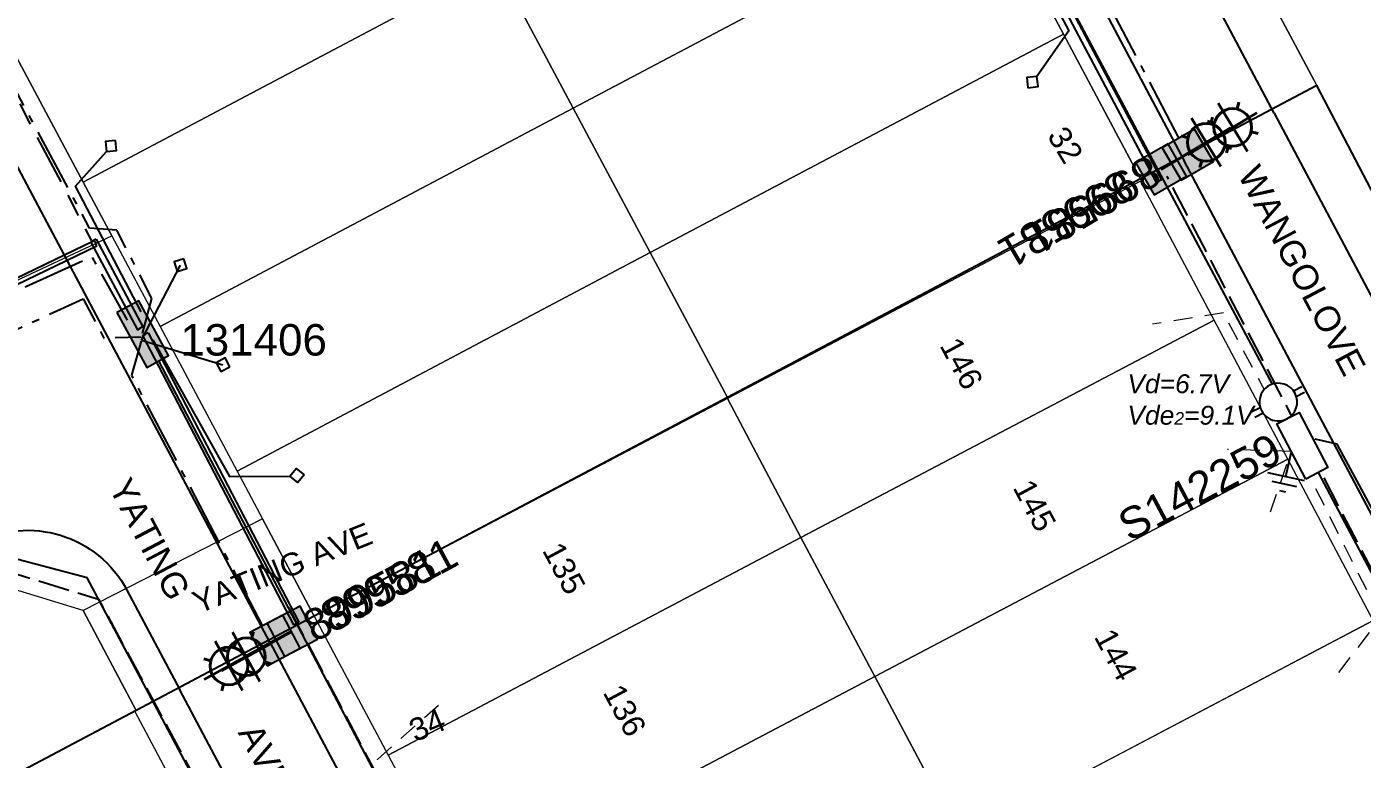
# Model space of a CAD drawing. Header units: metres. Extents: x 303173 to 305738, y 6269065 to 6269981.
# Drawn here: x 303763.8 to 303869.9, y 6269719.4 to 6269777.6 of the extents above; entities that cross this region are included whole.
import ezdxf
from ezdxf.enums import TextEntityAlignment as Align

# ---------------------------------------------------------------- set-up
doc = ezdxf.new("R2010")
doc.units = ezdxf.units.M
for name, pattern in [('Cable Exist UG', [8.2, 4, -1.2, 1.8, -1.2]), ('Dash', [5, 3, -2]), ('IE Trench LV', [6.5, 5, -1.5]), ('IECLPROMCNT', [14.8, 10, -1.8, 1.2, -1.8])]:
    doc.linetypes.add(name, pattern=pattern)
doc.layers.add('_User kerb', color=7, linetype='Continuous', transparency=0.4)
for name, color, linetype in [('_User_LV_Exist', 7, 'Continuous'), ('_User_service', 7, 'Continuous'), ('_User_SL_COLUMN', 7, 'Continuous'), ('Equip_LV_NEW', 7, 'Continuous'), ('Equip_SP_SL_EXT', 7, 'Continuous'), ('Mains_LV_NEW_T84', 7, 'Continuous'), ('Mains_SL_NEW_R6', 7, 'Continuous'), ('Notes', 7, 'Continuous'), ('Notes_LV_MISC', 7, 'Continuous'), ('Services_SP_EXT', 7, 'Continuous'), ('SupportsUG_SP_LV_EXT', 7, 'Continuous'), ('SupportsUG_SP_LV_NEW', 7, 'Continuous'), ('SupportsUG_SP_LV_SL_EXT', 7, 'Continuous'), ('SupportsUG_SP_LV_SL_NEW', 7, 'Continuous'), ('Trench_SP_NEW', 7, 'Continuous'), ('UG_Details_SP_MISC', 7, 'Continuous')]:
    doc.layers.add(name, color=color, linetype=linetype)
doc.layers.add('Cadastre Developer_SP_NEW', color=7, linetype='Continuous', lineweight=5)
doc.layers.add('Cadastre Land Parcels_SP_EXT', color=7, linetype='Continuous', lineweight=5, transparency=0.7)
doc.layers.add('Cadastre Roads_SP_EXT', color=7, linetype='Continuous', lineweight=5, transparency=0.7)
doc.layers.add('Features_HIDE', color=7, linetype='Continuous', plot=False)
doc.styles.add('COLUMN_LABEL', font='arial.ttf')
doc.styles.add('iecARIAL', font='arial.ttf', dxfattribs={"height": 2})
doc.styles.add('LotNum', font='isocp.shx', dxfattribs={"height": 1.8})
doc.styles.add('POLE_LABEL', font='arial.ttf')
doc.styles.get("Standard").update_dxf_attribs({"font": 'arial.ttf'})
doc.linetypes.add('Cable 4', pattern='A,5.25,-0.1,["o",Standard,S=2,R=0,X=1.2,Y=-0.7],-4', length=9.35)
doc.linetypes.add('Cable New UG', pattern='A,7,-0.25,["x",Standard,S=2,R=0,X=0.2,Y=-0.8],-2.1', length=9.35)

# ---------------------------------------------------------------- blocks, each defined once
blk = doc.blocks.new('*U110')
at = {"lineweight": 40}
for p, q in [((0, 0), (-0.34, -2.67)), ((-0.24, -1.92), (-0.8, -6.38)), ((-1.79, -2.52), (-1.44, -2.97)), ((1.11, -2.89), (0.66, -3.23)), ((1.71, -4.43), (-2.75, -3.87)), ((-2.15, -5.42), (-1.71, -5.07)), ((0.74, -5.78), (0.4, -5.34))]:
    blk.add_line(p, q, dxfattribs=at)
blk.add_circle((-0.52, -4.15), 1.5, dxfattribs=at)
at = {"style": 'iecARIAL', "flags": 8}
blk.add_attdef('ASSET_NUM', (1.5, 1.5), '', height=2.5, dxfattribs=at)
for tag, p, height, flags in [('CONSTRUCTED_VOLTAGE', (0.98, -0.65), 0.2, 9), ('CONTROL_TYPE', (0.98, -0.85), 0.2, 9), ('LANTERN_PURPOSE', (0.98, -1.05), 0.2, 9), ('LANTERN_TYPE', (0.98, -1.25), 0.2, 9), ('LNUMBER', (2.18, -3.25), 2.5, 8), ('OPERATING_VOLTAGE', (0.98, -1.65), 0.2, 9), ('ORIENTATION', (0.98, -1.85), 0.2, 9), ('OWNED_BY', (0.98, -2.05), 0.2, 9), ('STATE', (0.98, -2.25), 0.2, 9), ('NO_PHASES', (0.98, -1.45), 0.2, 9), ('USAGE', (0.98, -2.45), 0.2, 9), ('CEXIST', (0.98, -2.65), 0.2, 9), ('CNEW', (0.98, -2.85), 0.2, 9), ('CNUMBER', (0.98, -3.05), 0.2, 9), ('CREMOVE', (0.98, -3.25), 0.2, 9), ('CREPLACE', (0.98, -3.45), 0.2, 9), ('LKINGHEIGHT', (0.98, -3.65), 0.2, 9), ('LBRACKET', (0.98, -3.85), 0.2, 9), ('LBRACKETVOCAB', (0.98, -4.05), 0.2, 9), ('LCATEGORY', (0.98, -4.25), 0.2, 9), ('LCHARGE1', (0.98, -4.45), 0.2, 9), ('LCHARGE1PERCENT', (0.98, -4.65), 0.2, 9), ('LCHARGE2', (0.98, -4.85), 0.2, 9), ('LCHARGE2PERCENT', (0.98, -5.05), 0.2, 9), ('LCHARGE3', (0.98, -5.25), 0.2, 9), ('LCHARGE3PERCENT', (0.98, -5.45), 0.2, 9), ('LEXIST', (0.98, -5.65), 0.2, 9), ('LLAMP', (0.98, -5.85), 0.2, 9), ('LLAMPVOCAB', (0.98, -6.05), 0.2, 9), ('LMAST', (0.98, -6.25), 0.2, 9), ('LMASTVOCAB', (0.98, -6.45), 0.2, 9), ('LNEW', (0.98, -6.65), 0.2, 9), ('LANTNUMBER', (0.98, -6.85), 0.2, 9), ('LOUTREACH', (0.98, -7.25), 0.2, 9), ('LOUTREACHVOCAB', (0.98, -7.45), 0.2, 9), ('LRATECODE', (0.98, -7.65), 0.2, 9), ('LREMOVE', (0.98, -7.85), 0.2, 9), ('LREPLACE', (0.98, -8.05), 0.2, 9), ('LTYPE', (0.98, -8.25), 0.2, 9), ('LTYPEVOCAB', (0.98, -8.45), 0.2, 9), ('LEGEND', (0.98, -8.65), 0.2, 9), ('STREETNAME', (0.98, -9.25), 0.2, 9), ('SUBURB', (0.98, -9.45), 0.2, 1), ('LOCATION', (0.98, -8.85), 0.2, 9), ('NOTES', (0.98, -9.05), 0.2, 9)]:
    blk.add_attdef(tag, p, '', height=height, dxfattribs=dict(flags=flags))
blk = doc.blocks.new('*U109')
for tag, height, flags, p in [('ASSET_NUM', 2.5, 8, (2, 4)), ('STREET_CODE', 0.2, 9, (1.5, 2)), ('OWNED_BY', 0.2, 9, (1.5, 1.8)), ('OPERATED_BY', 0.2, 9, (1.5, 1.6)), ('STATE', 0.2, 9, (1.5, 1.2)), ('SUPPORT_TYPE', 0.2, 9, (1.5, 1)), ('MAINTAINED_BY', 0.2, 9, (1.5, 1.4)), ('SUBURB', 0.2, 9, (1.5, 0.2)), ('STREETNAME', 0.2, 9, (1.5, 0)), ('USAGE', 0.2, 9, (1.5, 0.8)), ('LEGEND', 0.2, 9, (1.5, 0.6)), ('PARENT', 0.2, 9, (1.5, 0.4)), ('Z', 0.2, 1, (1.5, -0.6)), ('LOCATION', 0.2, 9, (1.5, -0.2)), ('NOTES', 0.2, 9, (1.5, -0.4))]:
    blk.add_attdef(tag, text='', height=height, dxfattribs=dict(flags=flags)).set_placement(p, align=Align.MIDDLE_LEFT)
blk.add_wipeout([(-3.44, -1.81), (-2.43, 3.04), (-0.49, 2.63), (-1.5, -2.21)])
at = {"lineweight": -3}
blk.add_lwpolyline([(-3.44, -1.81), (-2.43, 3.04), (-0.49, 2.63), (-1.5, -2.21)], close=True, dxfattribs=at)
blk = doc.blocks.new('COLUMN_NEW')
for tag, flags, p in [('LOCATION', 9, (1.5, -2.2)), ('Z', 1, (1.5, -2.8)), ('NOTES', 9, (1.5, -2.4)), ('LABEL_ALIGNMENT', 9, (1.5, -2.6))]:
    blk.add_attdef(tag, text='', height=0.2, dxfattribs=dict(flags=flags)).set_placement(p, align=Align.MIDDLE_LEFT)
blk.add_wipeout([(-1.485, -1.485), (1.485, -1.485), (1.485, 1.485), (-1.485, 1.485)])
at = {"lineweight": -3}
blk.add_lwpolyline([(-1.485, -1.485), (1.485, -1.485), (1.485, 1.485), (-1.485, 1.485)], close=True, dxfattribs=at)
for tag, height, flags, p in [('ASSET_NUM', 2.5, 8, (2, 2)), ('STREET_CODE', 0.2, 9, (1.5, 0)), ('OWNED_BY', 0.2, 9, (1.5, -0.4)), ('OPERATED_BY', 0.2, 9, (1.5, -0.6)), ('STATE', 0.2, 9, (1.5, -1)), ('COLUMN_TYPE', 0.2, 9, (1.5, -0.2)), ('MAINTAINED_BY', 0.2, 9, (1.5, -0.8)), ('SUBURB', 0.2, 9, (1.5, -1.8)), ('STREETNAME', 0.2, 9, (1.5, -2)), ('USAGE', 0.2, 9, (1.5, -1.2)), ('LEGEND', 0.2, 9, (1.5, -1.4)), ('PARENT', 0.2, 9, (1.5, -1.6))]:
    blk.add_attdef(tag, text='', height=height, dxfattribs=dict(flags=flags)).set_placement(p, align=Align.MIDDLE_LEFT)
at = {"style": 'POLE_LABEL', "flags": 9}
blk.add_attdef('STRUCTURE_PLANT_NUMBER', text='', height=0.2, dxfattribs=at).set_placement((1.5, 0.242), align=Align.MIDDLE_LEFT)
blk = doc.blocks.new('COLUMN_EXT')
blk.add_hatch(color=256).paths.add_polyline_path([(-1.49, 1.48), (-1.49, -1.49), (1.48, -1.49), (1.48, 1.48)])
blk.add_lwpolyline([(-1.49, -1.49), (1.48, -1.49), (1.48, 1.48), (-1.49, 1.48)], close=True)
for tag, height, style, flags, p in [('ASSET_NUM', 2.5, 'COLUMN_LABEL', 8, (2, 2)), ('STRUCTURE_PLANT_NUMBER', 0.2, 'POLE_LABEL', 9, (1.81, 0.03)), ('STREET_CODE', 0.2, 'COLUMN_LABEL', 9, (1.81, -0.2))]:
    blk.add_attdef(tag, text='', height=height, dxfattribs=dict(style=style, flags=flags)).set_placement(p, align=Align.MIDDLE_LEFT)
at = {"flags": 9}
for tag, p in [('COLUMN_TYPE', (1.81, -0.4)), ('OWNED_BY', (1.81, -0.6)), ('STATE', (1.81, -0.8)), ('USAGE', (1.81, -1)), ('STREETNAME', (1.81, -1.6)), ('SUBURB', (1.81, -1.8)), ('LEGEND', (1.81, -1.2)), ('LOCATION', (1.81, -1.4)), ('NOTES', (1.81, -2))]:
    blk.add_attdef(tag, text='', height=0.2, dxfattribs=at).set_placement(p, align=Align.MIDDLE_LEFT)
at = {"flags": 1}
blk.add_attdef('Z', (1.81, -2.35), '', height=0.2, dxfattribs=at)
blk = doc.blocks.new('*U117')
blk.add_hatch(color=256).paths.add_polyline_path([(0.95, 3.77), (-0.65, 2.6), (2.29, -1.39), (3.88, -0.21)])
blk.add_lwpolyline([(-0.65, 2.6), (2.29, -1.39), (3.88, -0.21), (0.95, 3.77)], close=True)
at = {"style": 'iecARIAL', "flags": 8}
blk.add_attdef('ASSET_NUM', (1.5, 3.5), '', height=2.5, dxfattribs=at)
for tag, p, flags in [('OWNED_BY', (0, -0.2), 9), ('STATE', (0, -0.4), 9), ('SUPPORT_TYPE', (0, -0.6), 9), ('USAGE', (0, -0.8), 9), ('LEGEND', (0, -1), 9), ('LOCATION', (0, -1.2), 9), ('STREETNAME', (0, -1.8), 9), ('SUBURB', (0, -2), 1), ('NOTES', (0, -1.4), 9), ('PARENT', (0, -1.6), 9)]:
    blk.add_attdef(tag, p, '', height=0.2, dxfattribs=dict(flags=flags))
blk = doc.blocks.new('CCP_EXT')
at = {"flags": 9}
for tag, p in [('STATE', (0, -1.8)), ('USAGE', (0, -1.2)), ('LEGEND', (0, -1.4)), ('LIFE_SUPPORT', (0, -1.6)), ('NOTES', (0, -2))]:
    blk.add_attdef(tag, text='', height=0.2, dxfattribs=at).set_placement(p, align=Align.MIDDLE_LEFT)
blk.add_wipeout([(0, 0.57), (0.57, 0), (0, -0.57), (-0.57, 0)])
blk.add_lwpolyline([(-0.57, 0), (0, 0.57), (0.57, 0), (0, -0.57), (-0.57, 0)])
at = {"flags": 1}
blk.add_attdef('Z', (0, 0), '', height=0.2, dxfattribs=at)
at = {"flags": 9}
for tag, p in [('CCP_TYPE', (0, 0)), ('CONSTRUCTED_VOLTAGE', (0, -0.2)), ('OPERATING_VOLTAGE', (0, -0.6)), ('ORIENTATION', (0, -0.8)), ('OWNED_BY', (0, -1)), ('NO_PHASES', (0, -0.4))]:
    blk.add_attdef(tag, text='', height=0.2, dxfattribs=at).set_placement(p, align=Align.MIDDLE_LEFT)
blk = doc.blocks.new('*U133')
for tag, p, flags in [('ORIENTATION', (0, 0), 9), ('Z', (0, 0), 1), ('USAGE', (0, -0.2), 9), ('NOTES', (0, -0.4), 9)]:
    blk.add_attdef(tag, p, '', height=0.2, dxfattribs=dict(flags=flags))
blk.add_wipeout([(-3.47, 0.22), (-3.65, 0.25), (-3.84, 0.25), (-4.03, 0.23), (-4.21, 0.18), (-4.38, 0.12), (-4.55, 0.03), (-4.7, -0.08), (-4.84, -0.2), (-4.96, -0.35), (-5.07, -0.5), (-5.15, -0.67), (-5.21, -0.85), (-5.25, -1.03), (-5.26, -1.22), (-5.25, -1.41), (-5.22, -1.59), (-5.17, -1.77), (-5.09, -1.94), (-4.99, -2.1), (-4.87, -2.25), (-4.74, -2.38), (-4.59, -2.49), (-4.43, -2.59), (-4.25, -2.66), (-4.07, -2.71), (-3.89, -2.73), (-3.7, -2.74), (-3.51, -2.72), (-3.33, -2.67), (-3.15, -2.61), (-2.99, -2.52), (-2.83, -2.41), (-2.7, -2.28), (-2.57, -2.14), (-2.47, -1.98), (-2.39, -1.82), (-2.33, -1.64), (-2.29, -1.45), (-2.28, -1.27), (-2.28, -1.08), (-2.32, -0.89), (-2.37, -0.72), (-2.45, -0.54), (-2.55, -0.38), (-2.66, -0.24), (-2.8, -0.11), (-2.95, 0.01), (-3.11, 0.1), (-3.29, 0.17)])
for p, q in [((-2.57, -0.36), (-1.9, -0.02)), ((-2.34, -0.8), (-1.68, -0.46)), ((-5.2, -1.69), (-5.86, -2.03)), ((-4.97, -2.13), (-5.64, -2.47))]:
    blk.add_line(p, q)
blk.add_lwpolyline([(-3.09, -2.58, 1), (-4.45, 0.09, 1)], format="xyb", close=True)
blk = doc.blocks.new('Earth')
for p, q in [((0, -2.04), (0, 0)), ((-1.5, -2.04), (1.5, -2.04)), ((-1, -2.64), (1, -2.64)), ((-0.25, -3.24), (0.25, -3.24))]:
    blk.add_line(p, q)

msp = doc.modelspace()

# ---------------------------------------------------------------- linework, layer by layer
at = {"layer": '_User kerb', "transparency": 33554585}
for points in [[(303700.76, 6269685.28), (303696.58, 6269693.15, -0.415151), (303700.32, 6269705.27), (303759.65, 6269736.51, -0.413277), (303771.73, 6269732.79), (303775.93, 6269724.87)], [(303700.76, 6269685.28), (303782.86, 6269530.59, 0.416036), (303795.01, 6269526.91), (303854.27, 6269558.12, 0.417613), (303857.97, 6269570.3), (303775.93, 6269724.87)]]:
    msp.add_lwpolyline(points, format="xyb", dxfattribs=at)
at = {"layer": '_User_LV_Exist', "linetype": 'IECLPROMCNT', "ltscale": 0.5, "flags": 128}
for points in [[(303710.55, 6269749.62), (303709.54, 6269751.53), (303713.67, 6269753.74), (303720.88, 6269740.23), (303714.11, 6269736.37), (303719.27, 6269727.01), (303725.96, 6269730.9), (303750.7, 6269744.06), (303752.44, 6269747.14), (303757.31, 6269749.51), (303758.45, 6269754.53), (303768.93, 6269759.29), (303771.74, 6269754.25)], [(303756.92, 6269744.7), (303759, 6269745.76), (303760.27, 6269752.26), (303768.26, 6269755.95), (303769.9, 6269752.82), (303772.85, 6269752.93)]]:
    msp.add_lwpolyline(points, dxfattribs=at)
at = {"layer": '_User_service', "color": 170, "linetype": 'Dash', "lineweight": 9, "ltscale": 0.5}
for points in [[(303868.02, 6269726.26), (303871.37, 6269730.57), (303864.69, 6269743.86), (303858.86, 6269754.82), (303853.22, 6269753.92)], [(303862.6, 6269739.01), (303864.26, 6269743.81), (303859.19, 6269743.96)], [(303809.94, 6269695.21), (303804.56, 6269695.17), (303797.4, 6269708.21), (303791.64, 6269719.33), (303796.75, 6269723.9)]]:
    msp.add_lwpolyline(points, dxfattribs=at)
at = {"layer": 'Cadastre Developer_SP_NEW', "flags": 128}
for points in [[(303825.29, 6269736.97), (303858.12, 6269754.25), (303852.26, 6269765.3), (303819.44, 6269748.01), (303825.29, 6269736.97)], [(303831.15, 6269725.93), (303863.98, 6269743.21), (303858.12, 6269754.25), (303825.29, 6269736.97), (303831.15, 6269725.93)], [(303792.48, 6269719.69), (303825.29, 6269736.97), (303819.44, 6269748.01), (303786.62, 6269730.73), (303792.48, 6269719.69)], [(303837.96, 6269713.1), (303870.77, 6269730.38), (303863.98, 6269743.21), (303831.15, 6269725.93), (303837.96, 6269713.1)], [(303798.34, 6269708.64), (303831.15, 6269725.93), (303825.29, 6269736.97), (303792.48, 6269719.69), (303798.34, 6269708.64)], [(303854.04, 6269705.16), (303877.58, 6269717.55), (303870.77, 6269730.38), (303847.24, 6269717.99), (303854.04, 6269705.16)], [(303805.14, 6269695.82), (303837.96, 6269713.1), (303831.15, 6269725.93), (303798.34, 6269708.64), (303805.14, 6269695.82)], [(303745.11, 6269694.53), (303778.29, 6269712), (303772.36, 6269723.18), (303739.25, 6269705.57), (303745.11, 6269694.53)]]:
    msp.add_lwpolyline(points, dxfattribs=at)
at = {"layer": 'Cadastre Land Parcels_SP_EXT', "linetype": 'Continuous'}
for points in [[(303992.41, 6269894.19), (303979.41, 6269916.87), (303830.93, 6269839.18), (303866.29, 6269772.89), (303887.23, 6269732.78), (304039.29, 6269812.39), (304007.9, 6269867.16), (303992.41, 6269894.19)], [(303840.03, 6269788.45), (303833.91, 6269799.94), (303801.08, 6269782.58), (303807.2, 6269771.09), (303840.03, 6269788.45)], [(303801.08, 6269782.58), (303794.49, 6269794.95), (303761.65, 6269777.59), (303768.24, 6269765.22), (303801.08, 6269782.58)], [(303846.14, 6269776.96), (303840.03, 6269788.45), (303807.2, 6269771.09), (303813.31, 6269759.61), (303846.14, 6269776.96)], [(303807.2, 6269771.09), (303801.08, 6269782.58), (303768.24, 6269765.22), (303770.52, 6269760.94), (303774.36, 6269753.73), (303807.2, 6269771.09)], [(303852.26, 6269765.47), (303846.14, 6269776.96), (303813.31, 6269759.61), (303819.44, 6269748.1), (303852.26, 6269765.47)], [(303813.31, 6269759.61), (303807.2, 6269771.09), (303774.36, 6269753.73), (303780.48, 6269742.25), (303813.31, 6269759.61)], [(303819.44, 6269748.1), (303813.31, 6269759.61), (303780.48, 6269742.25), (303782.5, 6269738.45), (303786.62, 6269730.73), (303819.44, 6269748.1)], [(303772.46, 6269723.23), (303768.24, 6269731.17), (303761.46, 6269733.24), (303732.7, 6269718.04), (303739.28, 6269705.67), (303772.46, 6269723.23)]]:
    msp.add_lwpolyline(points, close=True, dxfattribs=at)
at = {"layer": 'Cadastre Roads_SP_EXT', "linetype": 'Continuous'}
for points in [[(303866.29, 6269772.89), (303830.93, 6269839.17), (303816.13, 6269867.41), (303801.95, 6269859.97), (303808.49, 6269847.68), (303815.18, 6269835.11), (303821.21, 6269823.8), (303827.32, 6269812.31), (303833.91, 6269799.94), (303840.03, 6269788.45), (303846.14, 6269776.96), (303852.26, 6269765.47), (303866.29, 6269772.89)], [(303770.52, 6269760.94), (303768.24, 6269765.22), (303761.65, 6269777.59), (303755.53, 6269789.07), (303749.51, 6269800.39), (303742.81, 6269812.95), (303736.26, 6269825.24), (303721.67, 6269818.56), (303726.34, 6269809.8), (303731.99, 6269799.19), (303737.87, 6269788.15), (303743.75, 6269777.1), (303750.04, 6269765.3), (303755.99, 6269754.13), (303770.52, 6269760.94)], [(303786.62, 6269730.73), (303782.5, 6269738.45), (303768.24, 6269731.17), (303772.46, 6269723.23), (303786.62, 6269730.73)]]:
    msp.add_lwpolyline(points, close=True, dxfattribs=at)
at = {"layer": 'Features_HIDE', "linetype": 'Continuous'}
msp.add_lwpolyline([(303913.42, 6269683.89), (303887.23, 6269732.78), (303866.29, 6269772.89), (303852.26, 6269765.47), (303819.44, 6269748.1), (303786.62, 6269730.73), (303772.46, 6269723.23), (303739.28, 6269705.67), (303706.07, 6269688.1), (303729.52, 6269643.99), (303773.86, 6269667.34), (303797.34, 6269623.12), (303819.45, 6269634.69), (303913.42, 6269683.89)], close=True, dxfattribs=at)
at = {"layer": 'Mains_LV_NEW_T84', "linetype": 'Cable New UG', "ltscale": 0.75, "flags": 128}
msp.add_lwpolyline([(303863.21, 6269748.31), (303841.86, 6269788.35)], dxfattribs=at)
at = {"layer": 'Mains_LV_NEW_T84', "color": 1, "linetype": 'Cable New UG', "ltscale": 0.75, "flags": 128}
for points in [[(303794.86, 6269711.75), (303774.26, 6269751)], [(303783.36, 6269706.03), (303768.57, 6269733.76), (303762.17, 6269735.46), (303739.64, 6269723.71), (303738.06, 6269719.79), (303703.05, 6269700.72), (303701.57, 6269695.01), (303715.31, 6269667.4)]]:
    msp.add_lwpolyline(points, dxfattribs=at)
at = {"layer": 'Mains_LV_NEW_T84', "color": 6, "linetype": 'Cable New UG', "ltscale": 0.75, "flags": 128}
msp.add_lwpolyline([(303866.4, 6269742.13), (303887.3, 6269702.68), (303885.26, 6269698.18), (303891.53, 6269685.78), (303897.01, 6269683.64), (303903.36, 6269672.28), (303927.72, 6269626.3), (303936, 6269610.31), (303934.09, 6269603.07), (303908.4, 6269589.25), (303875.85, 6269572.43), (303868.37, 6269574.55), (303865.49, 6269577.6), (303861.5, 6269575.43), (303855.93, 6269586.36), (303855.83, 6269590.96), (303852.49, 6269596.95), (303848.46, 6269594.97), (303857.67, 6269576.36), (303828.5, 6269561.71), (303825.5, 6269567.17), (303826.63, 6269567.83)], dxfattribs=at)
at = {"layer": 'Mains_SL_NEW_R6', "linetype": 'Cable 4', "ltscale": 0.8, "flags": 128}
msp.add_lwpolyline([(303880.68, 6269720.74), (303867.9, 6269744.39), (303866.14, 6269744.78)], dxfattribs=at)
at = {"layer": 'Trench_SP_NEW', "linetype": 'IE Trench LV', "ltscale": 0.5, "flags": 128}
for points in [[(303732.83, 6269719.93), (303760.86, 6269734.73), (303769.47, 6269732.07), (303802.08, 6269671.54), (303844.97, 6269589.91)], [(303784.58, 6269731.4), (303811.46, 6269680.4), (303817.46, 6269668.97)]]:
    msp.add_lwpolyline(points, dxfattribs=at)
at = {"layer": 'UG_Details_SP_MISC'}
for p, q in [((303803.28, 6269861.12), (303853.94, 6269765.4)), ((303802.95, 6269860.72), (303853.51, 6269765.18)), ((303853.51, 6269765.18), (303853.73, 6269765.29)), ((303853.94, 6269765.4), (303853.73, 6269765.29)), ((303756.95, 6269754.72), (303769.12, 6269760.57)), ((303757.16, 6269754.28), (303769.33, 6269760.14)), ((303768.86, 6269760.44), (303769.08, 6269760.56)), ((303768.86, 6269760.44), (303772.57, 6269753.48)), ((303769.29, 6269760.67), (303769.08, 6269760.56)), ((303769.12, 6269760.57), (303769.23, 6269760.36)), ((303769.33, 6269760.14), (303769.23, 6269760.36)), ((303769.29, 6269760.67), (303773, 6269753.71)), ((303773, 6269753.71), (303772.79, 6269753.6)), ((303772.57, 6269753.48), (303772.79, 6269753.6)), ((303772.98, 6269753.02), (303773.2, 6269753.13)), ((303772.98, 6269753.02), (303784.96, 6269730.03)), ((303773.41, 6269753.24), (303773.2, 6269753.13)), ((303773.41, 6269753.24), (303785.39, 6269730.25)), ((303784.96, 6269730.03), (303785.18, 6269730.14)), ((303785.39, 6269730.25), (303785.18, 6269730.14))]:
    msp.add_line(p, q, dxfattribs=at)
at = {"layer": 'UG_Details_SP_MISC', "color": 7, "linetype": 'Cable Exist UG', "flags": 128}
msp.add_lwpolyline([(303741.65, 6269812.28), (303747.68, 6269800.98), (303768.98, 6269760.45)], dxfattribs=at)

# ---------------------------------------------------------------- block references
at = {"layer": '_User_SL_COLUMN'}
for p, rotation in [((303856.03, 6269767.38), 128.5154761111253), ((303783.49, 6269728.8), 306.1830027404635)]:
    msp.add_blockref('*U110', p, dxfattribs=dict(at, rotation=rotation))
ref = msp.add_blockref('COLUMN_EXT', (303856.03, 6269767.38), dxfattribs=dict(at, rotation=210.0265321715426))
ref.add_attrib('ASSET_NUM', '899581', dxfattribs={"layer": 'Features_HIDE', "height": 2.5, "rotation": 210.7819, "style": 'COLUMN_LABEL'}).set_placement((303853.52, 6269766.38), align=Align.MIDDLE_LEFT)
ref = msp.add_blockref('COLUMN_EXT', (303783.49, 6269728.8), dxfattribs=dict(at, rotation=27.6940588008808))
ref.add_attrib('ASSET_NUM', '899581', dxfattribs={"layer": 'Features_HIDE', "height": 2.5, "rotation": 28.4494, "style": 'COLUMN_LABEL'}).set_placement((303786.04, 6269729.7), align=Align.MIDDLE_LEFT)
at = {"layer": 'Equip_SP_SL_EXT'}
for p, rotation in [((303853.91, 6269766.22), 128.2001589591332), ((303784.87, 6269729.53), 306.1830027404635)]:
    msp.add_blockref('*U110', p, dxfattribs=dict(at, rotation=rotation))
at = {"layer": 'Notes_LV_MISC', "rotation": 347.5220842364145}
msp.add_blockref('Earth', (303864.26, 6269743.81), dxfattribs=at)
at = {"layer": 'SupportsUG_SP_LV_EXT'}
ref = msp.add_blockref('*U117', (303771.22, 6269752.18), dxfattribs=dict(at, rotation=352.1695838821707))
ref.add_attrib('ASSET_NUM', '131406', dxfattribs={"layer": '0', "height": 2.5, "style": 'iecARIAL'}).set_placement((303775.97, 6269753.93), align=Align.TOP_LEFT)
at = {"layer": 'SupportsUG_SP_LV_SL_EXT'}
ref = msp.add_blockref('COLUMN_EXT', (303853.91, 6269766.22), dxfattribs=dict(at, rotation=209.7112150195506))
ref.add_attrib('ASSET_NUM', '899581', dxfattribs={"layer": 'Features_HIDE', "height": 2.5, "rotation": 210.4666, "style": 'COLUMN_LABEL'}).set_placement((303851.39, 6269765.23), align=Align.MIDDLE_LEFT)
ref = msp.add_blockref('COLUMN_EXT', (303784.87, 6269729.53), dxfattribs=dict(at, rotation=27.6940588008808))
ref.add_attrib('ASSET_NUM', '899581', dxfattribs={"layer": 'Features_HIDE', "height": 2.5, "rotation": 28.4494, "style": 'COLUMN_LABEL'}).set_placement((303787.42, 6269730.43), align=Align.MIDDLE_LEFT)

# ---------------------------------------------------------------- texts
at = {"layer": 'Cadastre Developer_SP_NEW', "color": 2, "char_height": 1.8, "width": 2.52, "attachment_point": 2, "rotation": 298.2363, "style": 'LotNum'}
for s, insert in [('{\\fArial|b0|i0|c0|p34;\\C256;146}', (303838.85, 6269751.24)), ('{\\fArial|b0|i0|c0|p34;\\C256;145}', (303844.66, 6269739.95)), ('{\\fArial|b0|i0|c0|p34;\\C256;135}', (303807.27, 6269734.96)), ('{\\fArial|b0|i0|c0|p34;\\C256;144}', (303851.12, 6269728.09)), ('{\\fArial|b0|i0|c0|p34;\\C256;136}', (303812.09, 6269723.67))]:
    msp.add_mtext(s, dxfattribs=dict(at, insert=insert))
at = {"layer": 'Cadastre Land Parcels_SP_EXT'}
msp.add_text('32', height=1.8, rotation=301.2033, dxfattribs=at).set_placement((303844.81, 6269768.9))
at = {"layer": 'Cadastre Roads_SP_EXT'}
msp.add_text('YATING AVE', height=1.8, rotation=22.0624, dxfattribs=at).set_placement((303777.42, 6269730.88))
at = {"layer": 'Features_HIDE'}
msp.add_text('34', height=1.8, rotation=22.8171, dxfattribs=at).set_placement((303794.64, 6269720.7))
at = {"layer": 'Notes', "style": 'iecARIAL'}
for s, p in [('WANGOLOVE                STREET', (303859.95, 6269765.83)), ('YATING               AVENUE', (303770.24, 6269740.98))]:
    msp.add_text(s, height=2, rotation=297.7793, dxfattribs=at).set_placement(p)
at = {"layer": 'Notes_LV_MISC', "color": 7, "insert": (303851.23, 6269749.94), "char_height": 1.5, "attachment_point": 1}
msp.add_mtext_dynamic_manual_height_columns('{\\fArial|b0|i1|c0|p34;\\C5;Vd=6.7V\\C7;\\PVde\\H0.66667x;2\\H1.5x;=9.1V}', width=10.7768, gutter_width=4, heights=[0], dxfattribs=at)

# ---------------------------------------------------------------- next in the draw order: block references
at = {"layer": 'Equip_LV_NEW', "linetype": 'Cable New UG'}
msp.add_blockref('*U133', (303866.99, 6269748.98), dxfattribs=at)
at = {"layer": 'Services_SP_EXT', "xscale": -1}
for p, rotation in [((303843.68, 6269773.16), 231.7528122230264), ((303770.47, 6269768.08), 51.0181019088843), ((303775.99, 6269758.61), 62.76058644780404), ((303779.36, 6269750.7), 343.2466339896228)]:
    msp.add_blockref('CCP_EXT', p, dxfattribs=dict(at, rotation=rotation))
at = {"layer": 'Services_SP_EXT', "rotation": 186.6133482070063}
msp.add_blockref('CCP_EXT', (303785.24, 6269741.9), dxfattribs=at)

# ---------------------------------------------------------------- next in the draw order: linework, layer by layer
at = {"layer": '_User kerb', "transparency": 33554585, "elevation": 0.23}
msp.add_lwpolyline([(303862.89, 6269770.69), (303954.77, 6269597.42)], dxfattribs=at)
at = {"layer": '_User kerb', "transparency": 33554585, "elevation": -50.16}
msp.add_lwpolyline([(303783.09, 6269728.67), (303815.18, 6269668.2, 0.411767), (303827.23, 6269664.46), (303884.45, 6269694.61, 0.399189), (303887.77, 6269706.49), (303855.73, 6269766.9)], format="xyb", dxfattribs=at)
at = {"layer": '_User_LV_Exist', "linetype": 'IECLPROMCNT', "ltscale": 0.5, "flags": 128}
for points in [[(303772.98, 6269753.19), (303773.72, 6269755.97), (303770.92, 6269761.39), (303768.75, 6269761.56), (303748.34, 6269799.8), (303735.23, 6269824.76), (303737.38, 6269832), (303764.88, 6269847.49)], [(303855.32, 6269768.72), (303844.93, 6269788.62), (303841.74, 6269789.52)]]:
    msp.add_lwpolyline(points, dxfattribs=at)
at = {"layer": 'Notes', "transparency": 33554585}
msp.add_lwpolyline([(303862.88, 6269770.7), (303805.3, 6269879.28)], dxfattribs=at)
at = {"layer": 'Services_SP_EXT'}
for points in [[(303840.32, 6269789), (303846.57, 6269777.23), (303844.03, 6269773.6)], [(303772.87, 6269754.91), (303767.63, 6269764.88), (303770.11, 6269767.64)]]:
    msp.add_lwpolyline(points, dxfattribs=at)
at = {"layer": 'Trench_SP_NEW', "linetype": 'IE Trench LV', "ltscale": 0.5, "flags": 128}
msp.add_lwpolyline([(303885.94, 6269695.84), (303885.23, 6269697.04), (303887, 6269703.02), (303854.38, 6269765.68)], dxfattribs=at)

# ---------------------------------------------------------------- next in the draw order: block references
at = {"layer": 'Services_SP_EXT', "xscale": -1}
for p, rotation in [((303775.99, 6269758.61), 62.76058644780404), ((303779.36, 6269750.7), 343.2466339896228)]:
    msp.add_blockref('CCP_EXT', p, dxfattribs=dict(at, rotation=rotation))

# ---------------------------------------------------------------- next in the draw order: linework, layer by layer
at = {"layer": '_User kerb', "transparency": 33554585}
msp.add_lwpolyline([(303783.08, 6269728.67), (303732.98, 6269823.08, -0.415151), (303736.72, 6269835.19), (303793.54, 6269865.12, -0.413372), (303805.62, 6269861.39), (303855.73, 6269766.9)], format="xyb", dxfattribs=at)
at = {"layer": '_User_LV_Exist', "linetype": 'IECLPROMCNT', "ltscale": 0.5, "flags": 128}
msp.add_lwpolyline([(303782.51, 6269729.97), (303772.12, 6269749.86), (303772.9, 6269752.57)], dxfattribs=at)
at = {"layer": 'Services_SP_EXT'}
for points in [[(303772.89, 6269752.65), (303775.99, 6269758.61)], [(303772.89, 6269752.65), (303779.36, 6269750.7)], [(303773.78, 6269752.68), (303779.88, 6269741.83), (303784.67, 6269741.84)]]:
    msp.add_lwpolyline(points, dxfattribs=at)

# ---------------------------------------------------------------- next in the draw order: block references
at = {"layer": 'SupportsUG_SP_LV_SL_NEW'}
ref = msp.add_blockref('COLUMN_NEW', (303879.35, 6269718.42), dxfattribs=dict(at, rotation=26.88644705082636))
ref.add_attrib('ASSET_NUM', '923079', dxfattribs={"layer": 'Notes', "height": 2.5, "rotation": 28}).set_placement((303866.23, 6269713.34), align=Align.MIDDLE_LEFT)

# ---------------------------------------------------------------- next in the draw order: block references
at = {"layer": 'SupportsUG_SP_LV_NEW'}
ref = msp.add_blockref('*U109', (303866.92, 6269745.19), dxfattribs=dict(at, rotation=39.17683109592848))
ref.add_attrib('ASSET_NUM', 'S142259', dxfattribs={"layer": '0', "height": 2.5, "rotation": 28}).set_placement((303850.8, 6269737.69), align=Align.MIDDLE_LEFT)

doc.saveas('drawing.dxf')
